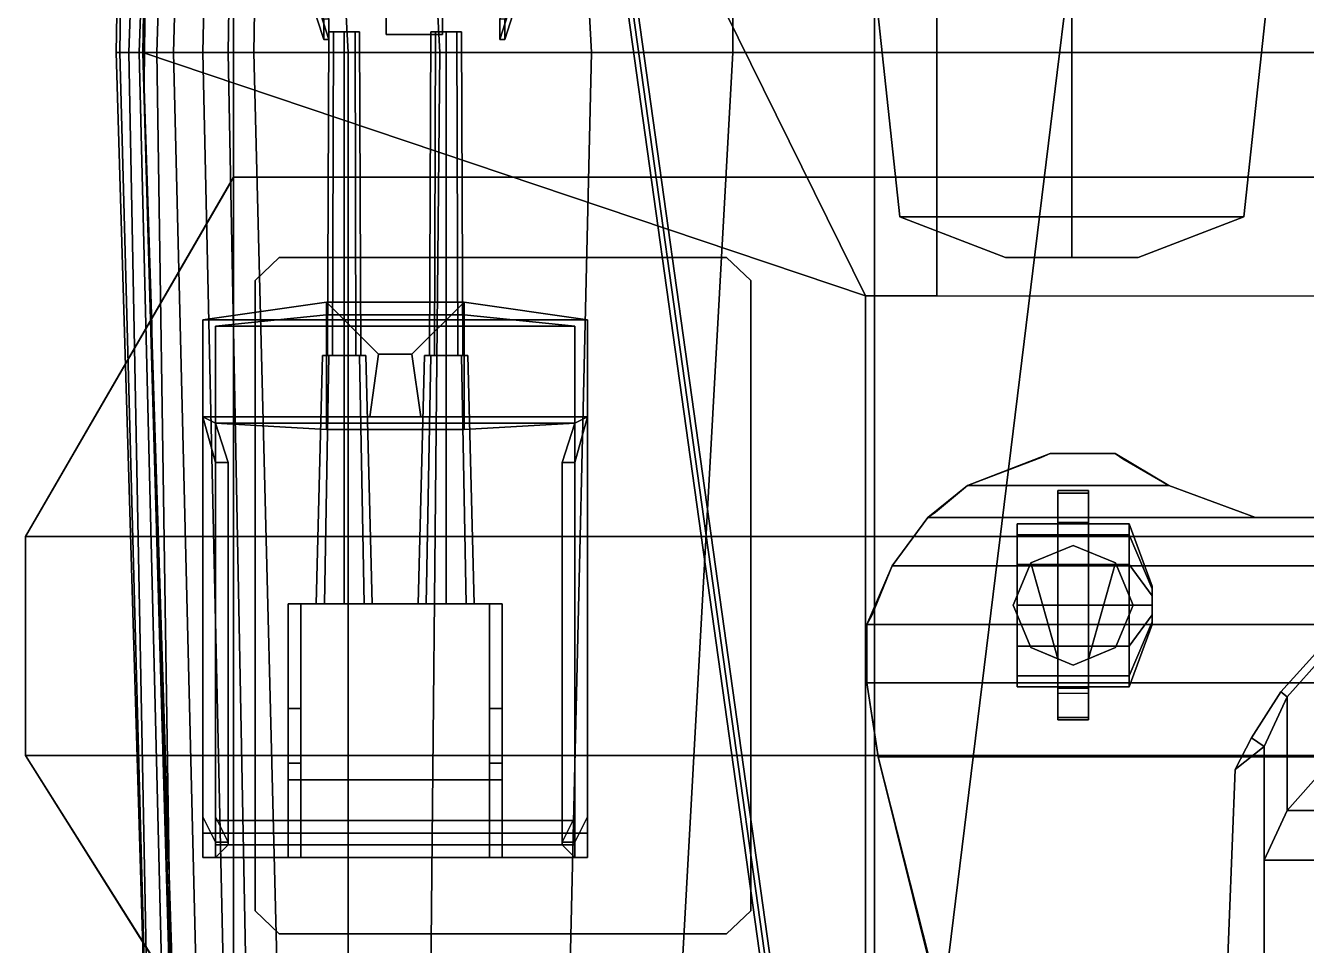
# Model space of a CAD drawing. Header units: millimetres. Extents: x -12 to 12, y -117 to 93.
# Drawn here: x -12.05 to -2, y 3.74 to 10.96 of the extents above; entities that cross this region are included whole.
import ezdxf

# ---------------------------------------------------------------- set-up
doc = ezdxf.new("R2010")
doc.units = ezdxf.units.MM
doc.header["$MEASUREMENT"] = 0
for name, color, linetype in [('barrel', 1, 'Continuous'), ('boats', 1, 'Continuous'), ('railings', 6, 'Continuous'), ('sleeve', 5, 'Continuous'), ('supersctucture', 3, 'Continuous'), ('turret', 2, 'Continuous')]:
    doc.layers.add(name, color=color, linetype=linetype)

msp = doc.modelspace()

# ---------------------------------------------------------------- linework, layer by layer
for points in [[(-11.18, 19.99, 5.5), (-10.97, 19.99, 4.57), (-11.13, 10.75, 4.57), (-11.34, 10.75, 5.5)], [(-11.18, 19.99, 5.7), (-11.18, 19.99, 5.5), (-11.34, 10.75, 5.5), (-11.31, 10.75, 5.78)], [(-10.96, 19.99, 5.97), (-11.18, 19.99, 5.7), (-11.31, 10.75, 5.78), (-11.13, 10.75, 5.97)], [(-10.91, 19.99, -1.46), (-10.91, 19.99, -1.97), (-11.24, 10.75, -2.57), (-11.24, 10.75, -1.6)], [(-10.91, 19.99, -1.97), (-10.73, 19.99, -3.06), (-11.02, 10.75, -3.54), (-11.24, 10.75, -2.57)], [(-10.83, 19.99, -0.83), (-10.91, 19.99, -1.46), (-11.24, 10.75, -1.6), (-11.16, 10.75, -0.83)], [(-10.63, 19.99, -0.06), (-10.83, 19.99, -0.83), (-11.16, 10.75, -0.83), (-10.89, 10.75, -0.06)], [(-10.97, 19.99, 4.57), (-10.11, 19.99, 1.01), (-10.26, 10.75, 1.01), (-11.13, 10.75, 4.57)], [(-10.73, 19.99, -3.06), (-10.45, 19.99, -3.96), (-10.42, 10.75, -4.79), (-11.02, 10.75, -3.54)], [(-10.46, 19.99, 0.39), (-10.63, 19.99, -0.06), (-10.89, 10.75, -0.06), (-10.66, 10.75, 0.39)], [(-10.32, 19.99, 0.7), (-10.46, 19.99, 0.39), (-10.66, 10.75, 0.39), (-10.46, 10.75, 0.7)], [(-10.11, 19.99, 1.01), (-10.32, 19.99, 0.7), (-10.46, 10.75, 0.7), (-10.26, 10.75, 1.01)], [(-10.45, 19.99, -3.96), (-10.02, 19.99, -4.72), (-9.52, 10.75, -5.72), (-10.42, 10.75, -4.79)], [(-10.02, 19.99, -4.72), (-9.3, 19.99, -5.52), (-8.8, 10.75, -6.21), (-9.52, 10.75, -5.72)], [(-9.3, 19.99, -5.52), (-8.11, 19.99, -6.31), (-7.61, 10.75, -6.73), (-8.8, 10.75, -6.21)], [(-8.11, 19.99, -6.31), (-6.5, 19.99, -6.98), (-6.5, 10.75, -6.98), (-7.61, 10.75, -6.73)], [(-6.5, 19.99, -6.98), (-5.39, 19.99, -7.11), (-5.39, 10.75, -7.11), (-6.5, 10.75, -6.98)], [(0, 10.75, -7.11), (-5.39, 10.75, -7.11), (-5.39, 19.99, -7.11), (0, 19.99, -7.11)], [(-3, 18.38, 22.13), (-5.5, -1.99, 28.75), (-5.5, -1.99, 28.81), (-3, 18.38, 22.18)], [(-3, 18.38, 22.18), (-5.5, -1.99, 28.81), (-5.5, -1.99, 28.75), (-3, 18.38, 22.13)], [(-11.31, 10.75, 5.78), (-11.34, 10.75, 5.5), (-11.06, 1.35, 5.35), (-11.06, 1.35, 5.84)], [(-11.34, 10.75, 5.5), (-11.13, 10.75, 4.57), (-10.83, 1.35, 4.57), (-11.06, 1.35, 5.35)], [(-11.13, 10.75, 5.97), (-11.31, 10.75, 5.78), (-11.06, 1.35, 5.84), (-10.86, 1.35, 6.1)], [(-11.24, 10.75, -1.6), (-11.24, 10.75, -2.57), (-11.06, 1.35, -2.66), (-11.06, 1.35, -1.4)], [(-11.24, 10.75, -2.57), (-11.02, 10.75, -3.54), (-10.88, 1.35, -3.54), (-11.06, 1.35, -2.66)], [(-11.16, 10.75, -0.83), (-11.24, 10.75, -1.6), (-11.06, 1.35, -1.4), (-10.93, 1.35, -0.83)], [(-10.89, 10.75, -0.06), (-11.16, 10.75, -0.83), (-10.93, 1.35, -0.83), (-10.66, 1.35, -0.06)], [(-11.13, 10.75, 4.57), (-10.26, 10.75, 1.01), (-10.02, 1.35, 1.09), (-10.83, 1.35, 4.57)], [(-11.02, 10.75, -3.54), (-10.42, 10.75, -4.79), (-10.42, 1.35, -4.49), (-10.88, 1.35, -3.54)], [(-10.66, 10.75, 0.39), (-10.89, 10.75, -0.06), (-10.66, 1.35, -0.06), (-10.45, 1.35, 0.39)], [(-10.46, 10.75, 0.7), (-10.66, 10.75, 0.39), (-10.45, 1.35, 0.39), (-10.28, 1.35, 0.7)], [(-10.26, 10.75, 1.01), (-10.46, 10.75, 0.7), (-10.28, 1.35, 0.7), (-10.02, 1.35, 1.09)], [(-10.42, 10.75, -4.79), (-9.52, 10.75, -5.72), (-9.52, 1.35, -5.6), (-10.42, 1.35, -4.49)], [(-9.52, 10.75, -5.72), (-8.8, 10.75, -6.21), (-8.89, 1.35, -6.21), (-9.52, 1.35, -5.6)], [(-8.8, 10.75, -6.21), (-7.61, 10.75, -6.73), (-7.83, 1.35, -6.73), (-8.89, 1.35, -6.21)], [(-7.61, 10.75, -6.73), (-6.5, 10.75, -6.98), (-7.02, 1.35, -6.98), (-7.83, 1.35, -6.73)], [(-6.5, 10.75, -6.98), (-5.39, 10.75, -7.11), (-5.39, 1.35, -7.11), (-7.02, 1.35, -6.98)], [(0, 1.35, -7.11), (-5.39, 1.35, -7.11), (-5.39, 10.75, -7.11), (0, 10.75, -7.11)], [(10.42, 9.77, 8.77), (-10.42, 9.77, 8.77), (-12.05, 6.95, 8.77), (12.05, 6.95, 8.77)], [(-12.05, 6.95, 8.77), (-10.42, 9.77, 8.77), (-10.42, 9.77, 8.67), (-12.05, 6.95, 8.67)], [(10.42, 9.77, 8.67), (-10.42, 9.77, 8.67), (-10.42, 9.77, 8.77), (10.42, 9.77, 8.77)], [(-4.01, 7.6, 16.64), (-3.5, 7.6, 16.64), (-3.08, 7.35, 16.64), (-4.66, 7.35, 16.64)], [(-4.66, 7.35, 16.74), (-4.01, 7.6, 16.74), (-4.01, 7.6, 16.64), (-4.66, 7.35, 16.64)], [(-3.08, 7.35, 16.74), (-3.5, 7.6, 16.74), (-4.01, 7.6, 16.74), (-4.66, 7.35, 16.74)], [(-4.01, 7.6, 16.74), (-3.5, 7.6, 16.74), (-3.5, 7.6, 16.64), (-4.01, 7.6, 16.64)], [(-3.08, 7.35, 16.64), (-3.5, 7.6, 16.64), (-3.5, 7.6, 16.74), (-3.08, 7.35, 16.74)], [(-4.66, 7.35, 16.64), (-3.08, 7.35, 16.64), (-2.4, 7.1, 16.64), (-4.97, 7.1, 16.64)], [(-2.4, 7.1, 16.74), (-3.08, 7.35, 16.74), (-4.66, 7.35, 16.74), (-4.97, 7.1, 16.74)], [(-4.97, 7.1, 16.74), (-4.66, 7.35, 16.74), (-4.66, 7.35, 16.64), (-4.97, 7.1, 16.64)], [(-2.4, 7.1, 16.64), (-3.08, 7.35, 16.64), (-3.08, 7.35, 16.74), (-2.4, 7.1, 16.74)], [(-3.95, 7.31, 17.16), (-3.95, 7.1, 16.86), (-3.95, 5.72, 16.86), (-3.95, 5.51, 17.16)], [(-3.71, 7.29, 18.03), (-3.71, 7.31, 17.16), (-3.95, 7.31, 17.16), (-3.95, 7.29, 18.03)], [(-3.95, 7.31, 17.16), (-3.95, 7.06, 17.16), (-3.95, 7.05, 18.14), (-3.95, 7.29, 18.03)], [(-3.71, 7.31, 17.16), (-3.71, 7.1, 16.86), (-3.95, 7.1, 16.86), (-3.95, 7.31, 17.16)], [(-3.95, 7.29, 18.03), (-3.95, 7.05, 18.14), (-3.71, 7.05, 18.14), (-3.71, 7.29, 18.03)], [(-3.71, 5.72, 16.86), (-3.71, 7.1, 16.86), (-3.71, 7.31, 17.16), (-3.71, 5.51, 17.16)], [(-3.71, 7.05, 18.14), (-3.71, 7.06, 17.16), (-3.71, 7.31, 17.16), (-3.71, 7.29, 18.03)], [(-5.25, 6.72, 16.64), (-4.97, 7.1, 16.64), (4.97, 7.1, 16.64), (5.25, 6.72, 16.64)], [(4.97, 7.1, 16.74), (-4.97, 7.1, 16.74), (-5.25, 6.72, 16.74), (5.25, 6.72, 16.74)], [(-5.25, 6.72, 16.74), (-4.97, 7.1, 16.74), (-4.97, 7.1, 16.64), (-5.25, 6.72, 16.64)], [(-4.27, 6.964, 17.64), (-4.27, 6.09, 17.406), (-4.27, 5.856, 17.64), (-4.27, 7.05, 17.96)], [(-4.27, 7.05, 17.96), (-4.27, 5.856, 17.64), (-4.27, 5.77, 17.96), (-4.27, 6.964, 18.28)], [(-4.27, 6.964, 17.64), (-4.27, 7.05, 17.96), (-3.39, 7.05, 17.96), (-3.39, 6.964, 17.64)], [(-4.27, 7.05, 17.96), (-4.27, 6.964, 18.28), (-3.39, 6.964, 18.28), (-3.39, 7.05, 17.96)], [(-3.95, 7.06, 17.16), (-3.95, 5.76, 17.16), (-3.71, 5.76, 17.16), (-3.71, 7.06, 17.16)], [(-3.95, 7.05, 18.14), (-3.95, 7.06, 17.16), (-3.71, 7.06, 17.16), (-3.71, 7.05, 18.14)], [(-3.39, 6.964, 17.64), (-3.39, 7.05, 17.96), (-3.21, 6.56, 17.96), (-3.21, 6.54, 17.885)], [(-3.39, 7.05, 17.96), (-3.39, 6.964, 18.28), (-3.21, 6.54, 18.035), (-3.21, 6.56, 17.96)], [(-2.4, 7.1, 16.74), (-1.75, 7.1, 16.74), (-1.75, 7.1, 16.64), (-2.4, 7.1, 16.64)], [(12.05, 6.95, 8.77), (-12.05, 6.95, 8.77), (-12.05, 5.23, 8.77), (12.05, 5.23, 8.77)], [(-12.05, 5.23, 8.77), (-12.05, 6.95, 8.77), (-12.05, 6.95, 8.67), (-12.05, 5.23, 8.67)], [(-4.27, 6.73, 17.406), (-4.27, 6.41, 17.32), (-4.27, 6.09, 17.406), (-4.27, 6.964, 17.64)], [(-4.27, 6.964, 18.28), (-4.27, 5.77, 17.96), (-4.27, 5.856, 18.28), (-4.27, 6.73, 18.514)], [(-4.27, 6.73, 17.406), (-4.27, 6.964, 17.64), (-3.39, 6.964, 17.64), (-3.39, 6.73, 17.406)], [(-4.27, 6.964, 18.28), (-4.27, 6.73, 18.514), (-3.39, 6.73, 18.514), (-3.39, 6.964, 18.28)], [(-3.39, 6.73, 17.406), (-3.39, 6.964, 17.64), (-3.21, 6.54, 17.885), (-3.21, 6.485, 17.83)], [(-3.39, 6.964, 18.28), (-3.39, 6.73, 18.514), (-3.21, 6.485, 18.09), (-3.21, 6.54, 18.035)], [(-3.83, 6.88, 16.74), (-4.162, 6.742, 16.74), (-4.162, 6.742, 16.86), (-3.83, 6.88, 16.86)], [(-3.498, 6.742, 16.74), (-3.83, 6.88, 16.74), (-3.83, 6.88, 16.86), (-3.498, 6.742, 16.86)], [(-4.3, 6.41, 16.86), (-4.162, 6.078, 16.86), (-3.95, 5.99, 16.86), (-4.162, 6.742, 16.86)], [(-4.162, 6.742, 16.74), (-4.3, 6.41, 16.74), (-4.3, 6.41, 16.86), (-4.162, 6.742, 16.86)], [(-4.162, 6.742, 16.86), (-3.95, 5.99, 16.86), (-3.95, 5.99, 16.86), (-3.95, 6.83, 16.86)], [(-3.71, 5.99, 16.86), (-3.498, 6.742, 16.86), (-3.71, 6.83, 16.86), (-3.71, 5.99, 16.86)], [(-3.498, 6.078, 16.86), (-3.36, 6.41, 16.86), (-3.498, 6.742, 16.86), (-3.71, 5.99, 16.86)], [(-3.36, 6.41, 16.74), (-3.498, 6.742, 16.74), (-3.498, 6.742, 16.86), (-3.36, 6.41, 16.86)], [(5.25, 6.72, 16.74), (-5.25, 6.72, 16.74), (-5.45, 6.26, 16.74), (5.45, 6.26, 16.74)], [(-5.45, 6.26, 16.64), (-5.25, 6.72, 16.64), (5.25, 6.72, 16.64), (5.45, 6.26, 16.64)], [(-5.45, 6.26, 16.74), (-5.25, 6.72, 16.74), (-5.25, 6.72, 16.64), (-5.45, 6.26, 16.64)], [(-4.27, 6.73, 18.514), (-4.27, 5.856, 18.28), (-4.27, 6.09, 18.514), (-4.27, 6.41, 18.6)], [(-4.27, 6.41, 17.32), (-4.27, 6.73, 17.406), (-3.39, 6.73, 17.406), (-3.39, 6.41, 17.32)], [(-4.27, 6.73, 18.514), (-4.27, 6.41, 18.6), (-3.39, 6.41, 18.6), (-3.39, 6.73, 18.514)], [(-3.39, 6.41, 17.32), (-3.39, 6.73, 17.406), (-3.21, 6.485, 17.83), (-3.21, 6.41, 17.81)], [(-3.39, 6.73, 18.514), (-3.39, 6.41, 18.6), (-3.21, 6.41, 18.11), (-3.21, 6.485, 18.09)], [(-3.21, 6.56, 17.96), (-3.21, 6.28, 17.885), (-3.21, 6.335, 17.83), (-3.21, 6.54, 17.885)], [(-3.21, 6.54, 18.035), (-3.21, 6.26, 17.96), (-3.21, 6.28, 17.885), (-3.21, 6.56, 17.96)], [(-3.21, 6.54, 17.885), (-3.21, 6.335, 17.83), (-3.21, 6.41, 17.81), (-3.21, 6.485, 17.83)], [(-3.21, 6.485, 18.09), (-3.21, 6.28, 18.035), (-3.21, 6.26, 17.96), (-3.21, 6.54, 18.035)], [(-3.21, 6.41, 18.11), (-3.21, 6.335, 18.09), (-3.21, 6.28, 18.035), (-3.21, 6.485, 18.09)], [(-4.3, 6.41, 16.74), (-4.162, 6.078, 16.74), (-4.162, 6.078, 16.86), (-4.3, 6.41, 16.86)], [(-4.27, 6.09, 17.406), (-4.27, 6.41, 17.32), (-3.39, 6.41, 17.32), (-3.39, 6.09, 17.406)], [(-4.27, 6.41, 18.6), (-4.27, 6.09, 18.514), (-3.39, 6.09, 18.514), (-3.39, 6.41, 18.6)], [(-3.498, 6.078, 16.74), (-3.36, 6.41, 16.74), (-3.36, 6.41, 16.86), (-3.498, 6.078, 16.86)], [(-3.39, 6.09, 17.406), (-3.39, 6.41, 17.32), (-3.21, 6.41, 17.81), (-3.21, 6.335, 17.83)], [(-3.39, 6.41, 18.6), (-3.39, 6.09, 18.514), (-3.21, 6.335, 18.09), (-3.21, 6.41, 18.11)], [(-3.39, 5.856, 17.64), (-3.39, 6.09, 17.406), (-3.21, 6.335, 17.83), (-3.21, 6.28, 17.885)], [(-3.39, 6.09, 18.514), (-3.39, 5.856, 18.28), (-3.21, 6.28, 18.035), (-3.21, 6.335, 18.09)], [(-5.45, 5.8, 16.64), (-5.45, 6.26, 16.64), (5.45, 6.26, 16.64), (5.45, 5.8, 16.64)], [(5.45, 6.26, 16.74), (-5.45, 6.26, 16.74), (-5.45, 5.8, 16.74), (5.45, 5.8, 16.74)], [(-5.45, 5.8, 16.74), (-5.45, 6.26, 16.74), (-5.45, 6.26, 16.64), (-5.45, 5.8, 16.64)], [(-3.39, 5.77, 17.96), (-3.39, 5.856, 17.64), (-3.21, 6.28, 17.885), (-3.21, 6.26, 17.96)], [(-3.39, 5.856, 18.28), (-3.39, 5.77, 17.96), (-3.21, 6.26, 17.96), (-3.21, 6.28, 18.035)], [(-2.15, 5.69, 20.54), (-1.59, 6.32, 20.54), (-1.73, 6.25, 20.54), (-2.2, 5.73, 20.54)], [(-2.2, 5.73, 20.54), (-1.73, 6.25, 20.54), (-1.73, 6.25, 8.77), (-2.2, 5.73, 8.77)], [(-2.15, 4.8, 23.99), (-1.59, 5.43, 24.35), (-1.59, 6.32, 20.54), (-2.15, 5.69, 20.54)], [(-4.27, 5.856, 17.64), (-4.27, 6.09, 17.406), (-3.39, 6.09, 17.406), (-3.39, 5.856, 17.64)], [(-4.27, 6.09, 18.514), (-4.27, 5.856, 18.28), (-3.39, 5.856, 18.28), (-3.39, 6.09, 18.514)], [(-4.162, 6.078, 16.74), (-3.83, 5.94, 16.74), (-3.83, 5.94, 16.86), (-4.162, 6.078, 16.86)], [(-3.83, 5.94, 16.74), (-3.498, 6.078, 16.74), (-3.498, 6.078, 16.86), (-3.83, 5.94, 16.86)], [(-4.27, 5.77, 17.96), (-4.27, 5.856, 17.64), (-3.39, 5.856, 17.64), (-3.39, 5.77, 17.96)], [(-4.27, 5.856, 18.28), (-4.27, 5.77, 17.96), (-3.39, 5.77, 17.96), (-3.39, 5.856, 18.28)], [(5.45, 5.8, 16.74), (-5.45, 5.8, 16.74), (-5.36, 5.22, 16.74), (5.36, 5.22, 16.74)], [(-5.36, 5.22, 16.64), (-5.45, 5.8, 16.64), (5.45, 5.8, 16.64), (5.36, 5.22, 16.64)], [(-5.36, 5.22, 16.74), (-5.45, 5.8, 16.74), (-5.45, 5.8, 16.64), (-5.36, 5.22, 16.64)], [(-3.71, 5.53, 18.03), (-3.71, 5.77, 18.14), (-3.95, 5.77, 18.14), (-3.95, 5.53, 18.03)], [(-3.71, 5.77, 18.14), (-3.71, 5.76, 17.16), (-3.95, 5.76, 17.16), (-3.95, 5.77, 18.14)], [(-3.95, 5.77, 18.14), (-3.95, 5.76, 17.16), (-3.95, 5.51, 17.16), (-3.95, 5.53, 18.03)], [(-3.71, 5.51, 17.16), (-3.71, 5.76, 17.16), (-3.71, 5.77, 18.14), (-3.71, 5.53, 18.03)], [(-2.43, 5.37, 20.54), (-2.2, 5.73, 20.54), (-2.2, 5.73, 8.77), (-2.43, 5.37, 8.77)], [(-2.33, 5.3, 20.54), (-2.15, 5.69, 20.54), (-2.2, 5.73, 20.54), (-2.43, 5.37, 20.54)], [(-3.95, 5.51, 17.16), (-3.95, 5.72, 16.86), (-3.71, 5.72, 16.86), (-3.71, 5.51, 17.16)], [(-2.33, 4.41, 23.79), (-2.15, 4.8, 23.99), (-2.15, 5.69, 20.54), (-2.33, 5.3, 20.54)], [(-3.95, 5.53, 18.03), (-3.95, 5.51, 17.16), (-3.71, 5.51, 17.16), (-3.71, 5.53, 18.03)], [(1.59, 5.43, 24.35), (-1.59, 5.43, 24.35), (-2.15, 4.8, 23.99), (2.15, 4.8, 23.99)], [(-2.56, 5.12, 20.54), (-2.43, 5.37, 20.54), (-2.43, 5.37, 8.77), (-2.56, 5.12, 8.77)], [(-2.33, 5.3, 20.54), (-2.33, 5.3, 20.54), (-2.43, 5.37, 20.54), (-2.56, 5.12, 20.54)], [(12.05, 5.23, 8.77), (-12.05, 5.23, 8.77), (-10.77, 3.19, 8.77), (10.77, 3.19, 8.77)], [(-10.77, 3.19, 8.67), (-12.05, 5.23, 8.67), (12.05, 5.23, 8.67), (10.77, 3.19, 8.67)], [(-10.77, 3.19, 8.77), (-12.05, 5.23, 8.77), (-12.05, 5.23, 8.67), (-10.77, 3.19, 8.67)], [(-2.33, 2.1, 20.54), (-2.33, 5.3, 20.54), (-2.56, 5.12, 20.54), (-2.7, 1.51, 20.54)], [(-2.33, 2.1, 22.5), (-2.33, 4.41, 23.79), (-2.33, 5.3, 20.54), (-2.33, 2.1, 20.54)], [(-4.95, 3.57, 16.64), (-5.36, 5.22, 16.64), (5.36, 5.22, 16.64), (4.95, 3.57, 16.64)], [(5.36, 5.22, 16.74), (-5.36, 5.22, 16.74), (-4.95, 3.57, 16.74), (4.95, 3.57, 16.74)], [(-4.95, 3.57, 16.74), (-5.36, 5.22, 16.74), (-5.36, 5.22, 16.64), (-4.95, 3.57, 16.64)], [(-2.7, 1.51, 20.54), (-2.56, 5.12, 20.54), (-2.56, 5.12, 8.77), (-2.7, 1.51, 8.77)], [(2.33, 4.41, 23.79), (2.15, 4.8, 23.99), (-2.15, 4.8, 23.99), (-2.33, 4.41, 23.79)], [(2.33, 4.41, 23.79), (-2.33, 4.41, 23.79), (-2.33, 2.1, 22.5), (2.33, 2.1, 22.5)]]:
    msp.add_3dface(points)
at = {"color": 2}
for points in [[(-5.5, -1.99, 28.78), (-5.46, -1.99, 28.82), (-7.96, 15.91, 23.98), (-8, 15.91, 23.94)], [(-5.46, -1.99, 28.74), (-5.5, -1.99, 28.78), (-8, 15.91, 23.94), (-7.96, 15.91, 23.9)], [(-5.46, -1.99, 28.82), (-5.42, -1.99, 28.78), (-7.92, 15.91, 23.94), (-7.96, 15.91, 23.98)], [(-5.42, -1.99, 28.78), (-5.46, -1.99, 28.74), (-7.96, 15.91, 23.9), (-7.92, 15.91, 23.94)]]:
    msp.add_3dface(points, dxfattribs=at)
at = {"layer": 'barrel'}
for points in [[(-8.78, 10.89, 8.24), (-8.78, 12.28, 8.24), (-9.22, 12.28, 8.24), (-9.22, 10.89, 8.24)], [(-9.22, 10.89, 7.69), (-9.22, 12.28, 7.69), (-8.78, 12.28, 7.69), (-8.78, 10.89, 7.69)], [(-9.22, 12.28, 8.24), (-9.22, 12.28, 7.69), (-9.22, 10.89, 7.69), (-9.22, 10.89, 8.24)], [(-8.78, 10.89, 7.69), (-8.78, 12.28, 7.69), (-8.78, 12.28, 8.24), (-8.78, 10.89, 8.24)], [(-9.67, 10.91, 10.88), (-9.635, 10.91, 10.795), (-9.642, 8.37, 10.788), (-9.68, 8.37, 10.88)], [(-9.635, 10.91, 10.965), (-9.67, 10.91, 10.88), (-9.68, 8.37, 10.88), (-9.642, 8.37, 10.972)], [(-9.43, 10.91, 10.88), (-9.635, 10.91, 10.795), (-9.67, 10.91, 10.88), (-9.465, 10.91, 10.965)], [(-9.465, 10.91, 10.965), (-9.67, 10.91, 10.88), (-9.635, 10.91, 10.965), (-9.55, 10.91, 11)], [(-9.635, 10.91, 10.795), (-9.55, 10.91, 10.76), (-9.55, 8.37, 10.75), (-9.642, 8.37, 10.788)], [(-9.55, 10.91, 11), (-9.635, 10.91, 10.965), (-9.642, 8.37, 10.972), (-9.55, 8.37, 11.01)], [(-9.465, 10.91, 10.795), (-9.55, 10.91, 10.76), (-9.635, 10.91, 10.795), (-9.43, 10.91, 10.88)], [(-9.55, 10.91, 10.76), (-9.465, 10.91, 10.795), (-9.458, 8.37, 10.788), (-9.55, 8.37, 10.75)], [(-9.465, 10.91, 10.965), (-9.55, 10.91, 11), (-9.55, 8.37, 11.01), (-9.458, 8.37, 10.972)], [(-9.465, 10.91, 10.795), (-9.43, 10.91, 10.88), (-9.42, 8.37, 10.88), (-9.458, 8.37, 10.788)], [(-9.43, 10.91, 10.88), (-9.465, 10.91, 10.965), (-9.458, 8.37, 10.972), (-9.42, 8.37, 10.88)], [(-9.22, 10.89, 8.24), (-9.22, 10.89, 7.69), (-8.78, 10.89, 7.69), (-8.78, 10.89, 8.24)], [(-8.835, 10.91, 10.965), (-8.87, 10.91, 10.88), (-8.88, 8.37, 10.88), (-8.842, 8.37, 10.972)], [(-8.87, 10.91, 10.88), (-8.835, 10.91, 10.795), (-8.842, 8.37, 10.788), (-8.88, 8.37, 10.88)], [(-8.665, 10.91, 10.965), (-8.87, 10.91, 10.88), (-8.835, 10.91, 10.965), (-8.75, 10.91, 11)], [(-8.63, 10.91, 10.88), (-8.835, 10.91, 10.795), (-8.87, 10.91, 10.88), (-8.665, 10.91, 10.965)], [(-8.75, 10.91, 11), (-8.835, 10.91, 10.965), (-8.842, 8.37, 10.972), (-8.75, 8.37, 11.01)], [(-8.835, 10.91, 10.795), (-8.75, 10.91, 10.76), (-8.75, 8.37, 10.75), (-8.842, 8.37, 10.788)], [(-8.665, 10.91, 10.795), (-8.75, 10.91, 10.76), (-8.835, 10.91, 10.795), (-8.63, 10.91, 10.88)], [(-8.665, 10.91, 10.965), (-8.75, 10.91, 11), (-8.75, 8.37, 11.01), (-8.658, 8.37, 10.972)], [(-8.75, 10.91, 10.76), (-8.665, 10.91, 10.795), (-8.658, 8.37, 10.788), (-8.75, 8.37, 10.75)], [(-8.63, 10.91, 10.88), (-8.665, 10.91, 10.965), (-8.658, 8.37, 10.972), (-8.62, 8.37, 10.88)], [(-8.665, 10.91, 10.795), (-8.63, 10.91, 10.88), (-8.62, 8.37, 10.88), (-8.658, 8.37, 10.788)], [(-9.72, 8.37, 10.88), (-9.67, 8.37, 10.76), (-9.706, 6.42, 10.724), (-9.77, 6.42, 10.88)], [(-9.67, 8.37, 11), (-9.72, 8.37, 10.88), (-9.77, 6.42, 10.88), (-9.706, 6.42, 11.036)], [(-9.68, 8.37, 10.88), (-9.642, 8.37, 10.788), (-9.67, 8.37, 10.76), (-9.72, 8.37, 10.88)], [(-9.642, 8.37, 10.972), (-9.68, 8.37, 10.88), (-9.72, 8.37, 10.88), (-9.67, 8.37, 11)], [(-9.67, 8.37, 10.76), (-9.55, 8.37, 10.71), (-9.55, 6.42, 10.66), (-9.706, 6.42, 10.724)], [(-9.55, 8.37, 11.05), (-9.67, 8.37, 11), (-9.706, 6.42, 11.036), (-9.55, 6.42, 11.1)], [(-9.642, 8.37, 10.788), (-9.55, 8.37, 10.75), (-9.55, 8.37, 10.71), (-9.67, 8.37, 10.76)], [(-9.55, 8.37, 11.01), (-9.642, 8.37, 10.972), (-9.67, 8.37, 11), (-9.55, 8.37, 11.05)], [(-9.55, 8.37, 10.71), (-9.43, 8.37, 10.76), (-9.394, 6.42, 10.724), (-9.55, 6.42, 10.66)], [(-9.43, 8.37, 11), (-9.55, 8.37, 11.05), (-9.55, 6.42, 11.1), (-9.394, 6.42, 11.036)], [(-9.458, 8.37, 10.972), (-9.55, 8.37, 11.01), (-9.55, 8.37, 11.05), (-9.43, 8.37, 11)], [(-9.55, 8.37, 10.75), (-9.458, 8.37, 10.788), (-9.43, 8.37, 10.76), (-9.55, 8.37, 10.71)], [(-9.42, 8.37, 10.88), (-9.458, 8.37, 10.972), (-9.43, 8.37, 11), (-9.38, 8.37, 10.88)], [(-9.458, 8.37, 10.788), (-9.42, 8.37, 10.88), (-9.38, 8.37, 10.88), (-9.43, 8.37, 10.76)], [(-9.43, 8.37, 10.76), (-9.38, 8.37, 10.88), (-9.33, 6.42, 10.88), (-9.394, 6.42, 10.724)], [(-9.38, 8.37, 10.88), (-9.43, 8.37, 11), (-9.394, 6.42, 11.036), (-9.33, 6.42, 10.88)], [(-8.87, 8.37, 11), (-8.92, 8.37, 10.88), (-8.97, 6.42, 10.88), (-8.906, 6.42, 11.036)], [(-8.92, 8.37, 10.88), (-8.87, 8.37, 10.76), (-8.906, 6.42, 10.724), (-8.97, 6.42, 10.88)], [(-8.842, 8.37, 10.972), (-8.88, 8.37, 10.88), (-8.92, 8.37, 10.88), (-8.87, 8.37, 11)], [(-8.88, 8.37, 10.88), (-8.842, 8.37, 10.788), (-8.87, 8.37, 10.76), (-8.92, 8.37, 10.88)], [(-8.75, 8.37, 11.05), (-8.87, 8.37, 11), (-8.906, 6.42, 11.036), (-8.75, 6.42, 11.1)], [(-8.87, 8.37, 10.76), (-8.75, 8.37, 10.71), (-8.75, 6.42, 10.66), (-8.906, 6.42, 10.724)], [(-8.75, 8.37, 11.01), (-8.842, 8.37, 10.972), (-8.87, 8.37, 11), (-8.75, 8.37, 11.05)], [(-8.842, 8.37, 10.788), (-8.75, 8.37, 10.75), (-8.75, 8.37, 10.71), (-8.87, 8.37, 10.76)], [(-8.63, 8.37, 11), (-8.75, 8.37, 11.05), (-8.75, 6.42, 11.1), (-8.594, 6.42, 11.036)], [(-8.75, 8.37, 10.71), (-8.63, 8.37, 10.76), (-8.594, 6.42, 10.724), (-8.75, 6.42, 10.66)], [(-8.75, 8.37, 10.75), (-8.658, 8.37, 10.788), (-8.63, 8.37, 10.76), (-8.75, 8.37, 10.71)], [(-8.658, 8.37, 10.972), (-8.75, 8.37, 11.01), (-8.75, 8.37, 11.05), (-8.63, 8.37, 11)], [(-8.658, 8.37, 10.788), (-8.62, 8.37, 10.88), (-8.58, 8.37, 10.88), (-8.63, 8.37, 10.76)], [(-8.62, 8.37, 10.88), (-8.658, 8.37, 10.972), (-8.63, 8.37, 11), (-8.58, 8.37, 10.88)], [(-8.58, 8.37, 10.88), (-8.63, 8.37, 11), (-8.594, 6.42, 11.036), (-8.53, 6.42, 10.88)], [(-8.63, 8.37, 10.76), (-8.58, 8.37, 10.88), (-8.53, 6.42, 10.88), (-8.594, 6.42, 10.724)]]:
    msp.add_3dface(points, dxfattribs=at)
at = {"layer": 'boats'}
for points in [[(-2.15, 12.62, 10.63), (-5.53, 12.62, 10.63), (-5.19, 9.46, 10.46), (-2.49, 9.46, 10.46)], [(-5.19, 9.46, 9.82), (-5.53, 12.62, 9.69), (-3.84, 12.62, 8.39), (-3.84, 9.46, 8.55)], [(-5.19, 9.46, 10.46), (-5.53, 12.62, 10.63), (-5.53, 12.62, 9.69), (-5.19, 9.46, 9.82)], [(-3.84, 9.46, 8.55), (-3.84, 12.62, 8.39), (-2.15, 12.62, 9.69), (-2.49, 9.46, 9.82)], [(-2.49, 9.46, 9.82), (-2.15, 12.62, 9.69), (-2.15, 12.62, 10.63), (-2.49, 9.46, 10.46)], [(-2.49, 9.46, 10.46), (-5.19, 9.46, 10.46), (-4.36, 9.14, 10.46), (-3.32, 9.14, 10.46)], [(-4.36, 9.14, 9.85), (-5.19, 9.46, 9.82), (-3.84, 9.46, 8.55), (-3.84, 9.14, 8.91)], [(-4.36, 9.14, 10.46), (-5.19, 9.46, 10.46), (-5.19, 9.46, 9.82), (-4.36, 9.14, 9.85)], [(-3.84, 9.14, 8.91), (-3.84, 9.46, 8.55), (-2.49, 9.46, 9.82), (-3.32, 9.14, 9.85)], [(-3.32, 9.14, 9.85), (-2.49, 9.46, 9.82), (-2.49, 9.46, 10.46), (-3.32, 9.14, 10.46)], [(-3.32, 9.14, 10.46), (-4.36, 9.14, 10.46), (-4.36, 9.14, 9.85), (-3.32, 9.14, 9.85)], [(-3.32, 9.14, 9.85), (-4.36, 9.14, 9.85), (-3.84, 9.14, 8.91)]]:
    msp.add_3dface(points, dxfattribs=at)
at = {"layer": 'railings'}
for points in [[(-11.12, 10.52, 7.11), (-11.12, 10.52, 7.16), (-11.1, 12.38, 7.15), (-11.1, 12.38, 7.1)], [(-11.1, 12.38, 7.1), (-11.1, 12.38, 7.15), (-11.12, 10.52, 7.16), (-11.12, 10.52, 7.11)], [(-11.1, 12.38, 6.58), (-11.1, 12.38, 6.63), (-11.12, 10.52, 6.64), (-11.12, 10.52, 6.59)], [(-11.12, 10.52, 6.59), (-11.12, 10.52, 6.64), (-11.1, 12.38, 6.63), (-11.1, 12.38, 6.58)], [(-11.12, 10.47, 7.16), (-11.12, 10.52, 7.16), (-11.12, 10.52, 5.98), (-11.12, 10.47, 5.98)], [(-11.12, 10.47, 5.98), (-11.12, 10.52, 5.98), (-11.12, 10.52, 7.16), (-11.12, 10.47, 7.16)], [(-11.06, 8.61, 7.13), (-11.06, 8.61, 7.18), (-11.12, 10.47, 7.16), (-11.12, 10.47, 7.11)], [(-11.12, 10.47, 7.11), (-11.12, 10.47, 7.16), (-11.06, 8.61, 7.18), (-11.06, 8.61, 7.13)], [(-11.12, 10.47, 6.59), (-11.12, 10.47, 6.64), (-11.06, 8.61, 6.66), (-11.06, 8.61, 6.61)], [(-11.06, 8.61, 6.61), (-11.06, 8.61, 6.66), (-11.12, 10.47, 6.64), (-11.12, 10.47, 6.59)], [(-10.44, 9.73, 8.77), (-10.42, 9.77, 8.77), (-10.42, 9.77, 9.95), (-10.44, 9.73, 9.95)], [(-10.44, 9.73, 9.95), (-10.42, 9.77, 9.95), (-10.42, 9.77, 8.77), (-10.44, 9.73, 8.77)], [(-10.44, 9.73, 9.9), (-10.44, 9.73, 9.95), (-12.05, 6.95, 9.95), (-12.05, 6.95, 9.9)], [(-12.05, 6.95, 9.9), (-12.05, 6.95, 9.95), (-10.44, 9.73, 9.95), (-10.44, 9.73, 9.9)], [(-12.05, 6.95, 9.38), (-12.05, 6.95, 9.43), (-10.44, 9.73, 9.43), (-10.44, 9.73, 9.38)], [(-10.44, 9.73, 9.38), (-10.44, 9.73, 9.43), (-12.05, 6.95, 9.43), (-12.05, 6.95, 9.38)], [(-11.06, 8.56, 7.18), (-11.06, 8.61, 7.18), (-11.06, 8.61, 6), (-11.06, 8.56, 6)], [(-11.06, 8.56, 6), (-11.06, 8.61, 6), (-11.06, 8.61, 7.18), (-11.06, 8.56, 7.18)], [(-11.06, 8.56, 7.13), (-11.06, 8.56, 7.18), (-11.01, 6.7, 7.2), (-11.01, 6.7, 7.15)], [(-11.01, 6.7, 7.15), (-11.01, 6.7, 7.2), (-11.06, 8.56, 7.18), (-11.06, 8.56, 7.13)], [(-11.01, 6.7, 6.63), (-11.01, 6.7, 6.68), (-11.06, 8.56, 6.66), (-11.06, 8.56, 6.61)], [(-11.06, 8.56, 6.61), (-11.06, 8.56, 6.66), (-11.01, 6.7, 6.68), (-11.01, 6.7, 6.63)], [(-4.66, 7.35, 17.87), (-4.66, 7.35, 17.92), (-4.08, 7.57, 17.92), (-4.08, 7.57, 17.87)], [(-4.08, 7.57, 17.87), (-4.08, 7.57, 17.92), (-4.66, 7.35, 17.92), (-4.66, 7.35, 17.87)], [(-4.08, 7.57, 17.35), (-4.08, 7.57, 17.4), (-4.66, 7.35, 17.4), (-4.66, 7.35, 17.35)], [(-4.66, 7.35, 17.35), (-4.66, 7.35, 17.4), (-4.08, 7.57, 17.4), (-4.08, 7.57, 17.35)], [(-4.01, 7.6, 17.92), (-4.08, 7.57, 17.92), (-4.08, 7.57, 16.74), (-4.01, 7.6, 16.74)], [(-4.01, 7.6, 16.74), (-4.08, 7.57, 16.74), (-4.08, 7.57, 17.92), (-4.01, 7.6, 17.92)], [(-3.5, 7.6, 17.87), (-3.5, 7.6, 17.92), (-4.01, 7.6, 17.92), (-4.01, 7.6, 17.87)], [(-4.01, 7.6, 17.87), (-4.01, 7.6, 17.92), (-3.5, 7.6, 17.92), (-3.5, 7.6, 17.87)], [(-3.5, 7.6, 17.35), (-3.5, 7.6, 17.4), (-4.01, 7.6, 17.4), (-4.01, 7.6, 17.35)], [(-4.01, 7.6, 17.35), (-4.01, 7.6, 17.4), (-3.5, 7.6, 17.4), (-3.5, 7.6, 17.35)], [(-3.44, 7.56, 16.74), (-3.5, 7.6, 16.74), (-3.5, 7.6, 17.92), (-3.44, 7.56, 17.92)], [(-3.44, 7.56, 17.92), (-3.5, 7.6, 17.92), (-3.5, 7.6, 16.74), (-3.44, 7.56, 16.74)], [(-3.08, 7.35, 17.87), (-3.08, 7.35, 17.92), (-3.44, 7.56, 17.92), (-3.44, 7.56, 17.87)], [(-3.44, 7.56, 17.87), (-3.44, 7.56, 17.92), (-3.08, 7.35, 17.92), (-3.08, 7.35, 17.87)], [(-3.08, 7.35, 17.35), (-3.08, 7.35, 17.4), (-3.44, 7.56, 17.4), (-3.44, 7.56, 17.35)], [(-3.44, 7.56, 17.35), (-3.44, 7.56, 17.4), (-3.08, 7.35, 17.4), (-3.08, 7.35, 17.35)], [(-4.66, 7.35, 17.87), (-4.66, 7.35, 17.92), (-4.91, 7.14, 17.92), (-4.91, 7.14, 17.87)], [(-4.91, 7.14, 17.87), (-4.91, 7.14, 17.92), (-4.66, 7.35, 17.92), (-4.66, 7.35, 17.87)], [(-4.66, 7.35, 17.35), (-4.66, 7.35, 17.4), (-4.91, 7.14, 17.4), (-4.91, 7.14, 17.35)], [(-4.91, 7.14, 17.35), (-4.91, 7.14, 17.4), (-4.66, 7.35, 17.4), (-4.66, 7.35, 17.35)], [(-2.4, 7.1, 17.87), (-2.4, 7.1, 17.92), (-3.08, 7.35, 17.92), (-3.08, 7.35, 17.87)], [(-3.08, 7.35, 17.87), (-3.08, 7.35, 17.92), (-2.4, 7.1, 17.92), (-2.4, 7.1, 17.87)], [(-3.08, 7.35, 17.35), (-3.08, 7.35, 17.4), (-2.4, 7.1, 17.4), (-2.4, 7.1, 17.35)], [(-2.4, 7.1, 17.35), (-2.4, 7.1, 17.4), (-3.08, 7.35, 17.4), (-3.08, 7.35, 17.35)], [(-4.91, 7.14, 16.74), (-4.97, 7.1, 16.74), (-4.97, 7.1, 17.92), (-4.91, 7.14, 17.92)], [(-4.91, 7.14, 17.92), (-4.97, 7.1, 17.92), (-4.97, 7.1, 16.74), (-4.91, 7.14, 16.74)], [(-4.97, 7.1, 17.87), (-4.97, 7.1, 17.92), (-5.25, 6.72, 17.92), (-5.25, 6.72, 17.87)], [(-5.25, 6.72, 17.87), (-5.25, 6.72, 17.92), (-4.97, 7.1, 17.92), (-4.97, 7.1, 17.87)], [(-4.97, 7.1, 17.35), (-4.97, 7.1, 17.4), (-5.25, 6.72, 17.4), (-5.25, 6.72, 17.35)], [(-5.25, 6.72, 17.35), (-5.25, 6.72, 17.4), (-4.97, 7.1, 17.4), (-4.97, 7.1, 17.35)], [(-2.31, 7.1, 16.74), (-2.4, 7.1, 16.74), (-2.4, 7.1, 17.92), (-2.31, 7.1, 17.92)], [(-2.31, 7.1, 17.92), (-2.4, 7.1, 17.92), (-2.4, 7.1, 16.74), (-2.31, 7.1, 16.74)], [(-2.31, 7.1, 17.87), (-2.31, 7.1, 17.92), (-1.75, 7.1, 17.92), (-1.75, 7.1, 17.87)], [(-1.75, 7.1, 17.87), (-1.75, 7.1, 17.92), (-2.31, 7.1, 17.92), (-2.31, 7.1, 17.87)], [(-1.75, 7.1, 17.35), (-1.75, 7.1, 17.4), (-2.31, 7.1, 17.4), (-2.31, 7.1, 17.35)], [(-2.31, 7.1, 17.35), (-2.31, 7.1, 17.4), (-1.75, 7.1, 17.4), (-1.75, 7.1, 17.35)], [(-12.05, 6.9, 9.95), (-12.05, 6.95, 9.95), (-12.05, 6.95, 8.77), (-12.05, 6.9, 8.77)], [(-12.05, 6.9, 8.77), (-12.05, 6.95, 8.77), (-12.05, 6.95, 9.95), (-12.05, 6.9, 9.95)], [(-12.05, 5.28, 9.9), (-12.05, 5.28, 9.95), (-12.05, 6.9, 9.95), (-12.05, 6.9, 9.9)], [(-12.05, 6.9, 9.9), (-12.05, 6.9, 9.95), (-12.05, 5.28, 9.95), (-12.05, 5.28, 9.9)], [(-12.05, 6.9, 9.38), (-12.05, 6.9, 9.43), (-12.05, 5.28, 9.43), (-12.05, 5.28, 9.38)], [(-12.05, 5.28, 9.38), (-12.05, 5.28, 9.43), (-12.05, 6.9, 9.43), (-12.05, 6.9, 9.38)], [(-11.01, 6.65, 7.2), (-11.01, 6.7, 7.2), (-11.01, 6.7, 6.02), (-11.01, 6.65, 6.02)], [(-11.01, 6.65, 6.02), (-11.01, 6.7, 6.02), (-11.01, 6.7, 7.2), (-11.01, 6.65, 7.2)], [(-11.01, 6.65, 7.15), (-11.01, 6.65, 7.2), (-10.95, 4.79, 7.23), (-10.95, 4.79, 7.18)], [(-10.95, 4.79, 7.18), (-10.95, 4.79, 7.23), (-11.01, 6.65, 7.2), (-11.01, 6.65, 7.15)], [(-10.95, 4.79, 6.66), (-10.95, 4.79, 6.71), (-11.01, 6.65, 6.68), (-11.01, 6.65, 6.63)], [(-11.01, 6.65, 6.63), (-11.01, 6.65, 6.68), (-10.95, 4.79, 6.71), (-10.95, 4.79, 6.66)], [(-5.25, 6.72, 17.87), (-5.25, 6.72, 17.92), (-5.41, 6.33, 17.92), (-5.41, 6.33, 17.87)], [(-5.41, 6.33, 17.87), (-5.41, 6.33, 17.92), (-5.25, 6.72, 17.92), (-5.25, 6.72, 17.87)], [(-5.25, 6.72, 17.35), (-5.25, 6.72, 17.4), (-5.41, 6.33, 17.4), (-5.41, 6.33, 17.35)], [(-5.41, 6.33, 17.35), (-5.41, 6.33, 17.4), (-5.25, 6.72, 17.4), (-5.25, 6.72, 17.35)], [(-5.41, 6.33, 16.74), (-5.45, 6.26, 16.74), (-5.45, 6.26, 17.92), (-5.41, 6.33, 17.92)], [(-5.41, 6.33, 17.92), (-5.45, 6.26, 17.92), (-5.45, 6.26, 16.74), (-5.41, 6.33, 16.74)], [(-5.45, 5.87, 17.87), (-5.45, 5.87, 17.92), (-5.45, 6.26, 17.92), (-5.45, 6.26, 17.87)], [(-5.45, 6.26, 17.87), (-5.45, 6.26, 17.92), (-5.45, 5.87, 17.92), (-5.45, 5.87, 17.87)], [(-5.45, 6.26, 17.35), (-5.45, 6.26, 17.4), (-5.45, 5.87, 17.4), (-5.45, 5.87, 17.35)], [(-5.45, 5.87, 17.35), (-5.45, 5.87, 17.4), (-5.45, 6.26, 17.4), (-5.45, 6.26, 17.35)], [(-5.45, 5.87, 17.92), (-5.45, 5.8, 17.92), (-5.45, 5.8, 16.74), (-5.45, 5.87, 16.74)], [(-5.45, 5.87, 16.74), (-5.45, 5.8, 16.74), (-5.45, 5.8, 17.92), (-5.45, 5.87, 17.92)], [(-5.37, 5.29, 17.87), (-5.37, 5.29, 17.92), (-5.45, 5.8, 17.92), (-5.45, 5.8, 17.87)], [(-5.45, 5.8, 17.87), (-5.45, 5.8, 17.92), (-5.37, 5.29, 17.92), (-5.37, 5.29, 17.87)], [(-5.37, 5.29, 17.35), (-5.37, 5.29, 17.4), (-5.45, 5.8, 17.4), (-5.45, 5.8, 17.35)], [(-5.45, 5.8, 17.35), (-5.45, 5.8, 17.4), (-5.37, 5.29, 17.4), (-5.37, 5.29, 17.35)], [(-12.05, 5.23, 8.77), (-12.05, 5.28, 8.77), (-12.05, 5.28, 9.95), (-12.05, 5.23, 9.95)], [(-12.05, 5.23, 9.95), (-12.05, 5.28, 9.95), (-12.05, 5.28, 8.77), (-12.05, 5.23, 8.77)], [(-12.05, 5.23, 9.9), (-12.05, 5.23, 9.95), (-10.79, 3.23, 9.95), (-10.79, 3.23, 9.9)], [(-10.79, 3.23, 9.9), (-10.79, 3.23, 9.95), (-12.05, 5.23, 9.95), (-12.05, 5.23, 9.9)], [(-10.79, 3.23, 9.38), (-10.79, 3.23, 9.43), (-12.05, 5.23, 9.43), (-12.05, 5.23, 9.38)], [(-12.05, 5.23, 9.38), (-12.05, 5.23, 9.43), (-10.79, 3.23, 9.43), (-10.79, 3.23, 9.38)], [(-5.37, 5.29, 17.92), (-5.36, 5.22, 17.92), (-5.36, 5.22, 16.74), (-5.37, 5.29, 16.74)], [(-5.37, 5.29, 16.74), (-5.36, 5.22, 16.74), (-5.36, 5.22, 17.92), (-5.37, 5.29, 17.92)], [(-5.36, 5.22, 17.87), (-5.36, 5.22, 17.92), (-4.96, 3.64, 17.92), (-4.96, 3.64, 17.87)], [(-4.96, 3.64, 17.87), (-4.96, 3.64, 17.92), (-5.36, 5.22, 17.92), (-5.36, 5.22, 17.87)], [(-4.96, 3.64, 17.35), (-4.96, 3.64, 17.4), (-5.36, 5.22, 17.4), (-5.36, 5.22, 17.35)], [(-5.36, 5.22, 17.35), (-5.36, 5.22, 17.4), (-4.96, 3.64, 17.4), (-4.96, 3.64, 17.35)], [(-10.95, 4.74, 7.23), (-10.95, 4.79, 7.23), (-10.95, 4.79, 6.05), (-10.95, 4.74, 6.05)], [(-10.95, 4.74, 6.05), (-10.95, 4.79, 6.05), (-10.95, 4.79, 7.23), (-10.95, 4.74, 7.23)], [(-10.95, 4.74, 7.18), (-10.95, 4.74, 7.23), (-10.9, 2.88, 7.25), (-10.9, 2.88, 7.2)], [(-10.9, 2.88, 7.2), (-10.9, 2.88, 7.25), (-10.95, 4.74, 7.23), (-10.95, 4.74, 7.18)], [(-10.9, 2.88, 6.68), (-10.9, 2.88, 6.73), (-10.95, 4.74, 6.71), (-10.95, 4.74, 6.66)], [(-10.95, 4.74, 6.66), (-10.95, 4.74, 6.71), (-10.9, 2.88, 6.73), (-10.9, 2.88, 6.68)]]:
    msp.add_3dface(points, dxfattribs=at)
at = {"layer": 'sleeve'}
for points in [[(-9.89, 6.42, 11.25), (-9.89, 5.04, 11.25), (-8.41, 5.04, 11.25), (-8.41, 6.42, 11.25)], [(-9.89, 6.42, 10.47), (-9.89, 5.04, 10.47), (-9.89, 5.04, 11.25), (-9.89, 6.42, 11.25)], [(-8.41, 6.42, 10.47), (-8.41, 5.04, 10.47), (-9.89, 5.04, 10.47), (-9.89, 6.42, 10.47)], [(-8.41, 6.42, 11.25), (-8.41, 6.42, 10.47), (-9.89, 6.42, 10.47), (-9.89, 6.42, 11.25)], [(-8.41, 5.04, 11.25), (-8.41, 5.04, 10.47), (-8.41, 6.42, 10.47), (-8.41, 6.42, 11.25)], [(-9.89, 5.04, 11.25), (-9.89, 5.04, 10.47), (-8.41, 5.04, 10.47), (-8.41, 5.04, 11.25)]]:
    msp.add_3dface(points, dxfattribs=at)
at = {"layer": 'supersctucture'}
for points in [[(-10.96, 19.99, 5.97), (-10.96, 19.99, 5.97), (-11.13, 10.75, 5.97), (-5.46, 8.84, 5.99)], [(-4.9, 11.47, 5.97), (-10.96, 19.99, 5.97), (-5.46, 8.84, 5.99), (-4.9, 8.84, 5.99)], [(-4.9, 11.47, 8.77), (-4.9, 11.47, 5.97), (-4.9, 8.84, 5.99), (-4.9, 8.84, 8.67)], [(4.9, 11.47, 8.77), (-4.9, 11.47, 8.77), (-4.9, 8.84, 8.67), (4.9, 8.84, 8.67)], [(-5.46, 8.84, 5.99), (-11.13, 10.75, 5.97), (-10.86, 1.35, 6.1), (-5.46, -0.6, 6.09)], [(-10.06, 9.14, 8.67), (-10.06, 9.14, 5.99), (-10.25, 8.96, 5.99), (-10.25, 8.96, 8.67)], [(-6.55, 9.14, 8.67), (-6.55, 9.14, 5.99), (-10.06, 9.14, 5.99), (-10.06, 9.14, 8.67)], [(-6.36, 8.96, 5.99), (-6.55, 9.14, 5.99), (-6.55, 9.14, 8.67), (-6.36, 8.96, 8.67)], [(-10.25, 8.96, 8.67), (-10.25, 8.96, 5.99), (-10.25, 4.01, 6.06), (-10.25, 4.01, 8.67)], [(-6.36, 4.01, 6.06), (-6.36, 8.96, 5.99), (-6.36, 8.96, 8.67), (-6.36, 4.01, 8.67)], [(-5.46, 8.84, 8.67), (-5.46, 8.84, 5.99), (-5.46, -0.6, 6.09), (-5.46, -0.6, 8.67)], [(-4.9, 8.84, 5.99), (-5.46, 8.84, 5.99), (-5.46, 8.84, 8.67), (-4.9, 8.84, 8.67)], [(-10.06, 3.83, 6.06), (-10.06, 3.83, 8.67), (-10.25, 4.01, 8.67), (-10.25, 4.01, 6.06)], [(-6.36, 4.01, 8.67), (-6.55, 3.83, 8.67), (-6.55, 3.83, 6.06), (-6.36, 4.01, 6.06)], [(-6.55, 3.83, 6.06), (-6.55, 3.83, 8.67), (-10.06, 3.83, 8.67), (-10.06, 3.83, 6.06)]]:
    msp.add_3dface(points, dxfattribs=at)
at = {"layer": 'turret'}
for points in [[(-9.816, 11.18, 8.39), (-9.776, 11.18, 8.39), (-9.67, 10.85, 8.56), (-9.71, 10.85, 8.56)], [(-9.71, 11.01, 8.92), (-9.816, 11.18, 8.907), (-9.816, 11.18, 8.39), (-9.71, 10.85, 8.56)], [(-9.67, 10.85, 8.56), (-9.776, 11.18, 8.39), (-9.776, 11.18, 8.907), (-9.67, 11.01, 8.92)], [(-8.224, 11.18, 8.39), (-8.184, 11.18, 8.39), (-8.29, 10.85, 8.56), (-8.33, 10.85, 8.56)], [(-8.33, 11.01, 8.92), (-8.224, 11.18, 8.907), (-8.224, 11.18, 8.39), (-8.33, 10.85, 8.56)], [(-8.29, 10.85, 8.56), (-8.184, 11.18, 8.39), (-8.184, 11.18, 8.907), (-8.29, 11.01, 8.92)], [(-9.71, 10.85, 8.56), (-9.67, 10.85, 8.56), (-9.67, 11.01, 8.92), (-9.71, 11.01, 8.92)], [(-8.33, 10.85, 8.56), (-8.29, 10.85, 8.56), (-8.29, 11.01, 8.92), (-8.33, 11.01, 8.92)], [(-8.61, 8.79, 8.67), (-7.64, 8.65, 8.67), (-10.66, 8.65, 8.67), (-9.69, 8.79, 8.67)], [(-10.66, 8.65, 8.77), (-10.66, 7.89, 10.43), (-9.69, 7.89, 10.43), (-9.69, 8.79, 8.77)], [(-9.69, 8.79, 8.67), (-10.66, 8.65, 8.67), (-10.66, 8.65, 8.77), (-9.69, 8.79, 8.77)], [(-9.69, 8.79, 8.77), (-9.69, 7.89, 10.43), (-9.35, 7.89, 10.43), (-9.28, 8.38, 9.526)], [(-9.69, 8.79, 8.77), (-9.28, 8.38, 9.526), (-9.02, 8.38, 9.526), (-8.61, 8.79, 8.77)], [(-8.61, 8.79, 8.77), (-8.61, 8.79, 8.67), (-9.69, 8.79, 8.67), (-9.69, 8.79, 8.77)], [(-9.02, 8.38, 9.526), (-8.95, 7.89, 10.43), (-8.61, 7.89, 10.43), (-8.61, 8.79, 8.77)], [(-8.61, 8.79, 8.77), (-8.61, 7.89, 10.43), (-7.64, 7.89, 10.43), (-7.64, 8.65, 8.77)], [(-7.64, 8.65, 8.77), (-7.64, 8.65, 8.67), (-8.61, 8.79, 8.67), (-8.61, 8.79, 8.77)], [(-7.64, 8.65, 8.67), (-7.64, 4.62, 8.67), (-10.66, 4.62, 8.67), (-10.66, 8.65, 8.67)], [(-10.66, 8.65, 8.77), (-10.66, 4.62, 8.77), (-10.66, 4.62, 9.73), (-10.66, 7.89, 10.43)], [(-10.66, 8.65, 8.67), (-10.66, 4.62, 8.67), (-10.66, 4.62, 8.77), (-10.66, 8.65, 8.77)], [(-9.69, 8.69, 8.77), (-9.69, 7.79, 10.43), (-10.56, 7.84, 10.43), (-10.56, 8.6, 8.77)], [(-9.69, 8.69, 8.77), (-10.56, 8.6, 8.77), (-7.74, 8.6, 8.77), (-8.61, 8.69, 8.77)], [(-8.61, 8.69, 8.77), (-8.61, 7.79, 10.43), (-9.69, 7.79, 10.43), (-9.69, 8.69, 8.77)], [(-7.74, 8.6, 8.77), (-7.74, 7.84, 10.43), (-8.61, 7.79, 10.43), (-8.61, 8.69, 8.77)], [(-7.64, 7.89, 10.43), (-7.64, 4.62, 9.73), (-7.64, 4.62, 8.77), (-7.64, 8.65, 8.77)], [(-7.64, 4.62, 8.77), (-7.64, 4.62, 8.67), (-7.64, 8.65, 8.67), (-7.64, 8.65, 8.77)], [(-10.56, 7.84, 10.43), (-10.56, 4.72, 9.73), (-10.56, 4.72, 8.77), (-10.56, 8.6, 8.77)], [(-10.56, 8.6, 8.77), (-10.56, 4.72, 8.77), (-7.74, 4.72, 8.77), (-7.74, 8.6, 8.77)], [(-7.74, 8.6, 8.77), (-7.74, 4.72, 8.77), (-7.74, 4.72, 9.73), (-7.74, 7.84, 10.43)], [(-9.28, 8.38, 10.17), (-9.35, 7.89, 10.43), (-8.95, 7.89, 10.43), (-9.02, 8.38, 10.17)], [(-9.28, 8.38, 9.526), (-9.35, 7.89, 10.43), (-9.35, 7.89, 10.43), (-9.28, 8.38, 10.17)], [(-9.02, 8.38, 10.17), (-9.02, 8.38, 9.526), (-9.28, 8.38, 9.526), (-9.28, 8.38, 10.17)], [(-8.95, 7.89, 10.43), (-8.95, 7.89, 10.43), (-9.02, 8.38, 9.526), (-9.02, 8.38, 10.17)], [(-7.74, 7.84, 10.43), (-7.64, 7.89, 10.43), (-10.66, 7.89, 10.43), (-10.56, 7.84, 10.43)], [(-10.66, 7.89, 10.43), (-10.56, 7.53, 10.74), (-10.46, 7.53, 10.74), (-10.56, 7.84, 10.43)], [(-10.66, 7.89, 10.43), (-10.66, 4.75, 10.87), (-10.56, 4.55, 11.14), (-10.56, 7.53, 10.74)], [(-10.66, 7.89, 10.43), (-10.66, 4.62, 9.73), (-10.66, 4.43, 10.87), (-10.66, 4.75, 10.87)], [(-10.46, 7.53, 10.74), (-10.46, 4.55, 11.14), (-10.56, 4.75, 10.87), (-10.56, 7.84, 10.43)], [(-10.56, 4.75, 10.87), (-10.56, 4.53, 10.87), (-10.56, 4.72, 9.73), (-10.56, 7.84, 10.43)], [(-8.61, 7.79, 10.43), (-7.74, 7.84, 10.43), (-10.56, 7.84, 10.43), (-9.69, 7.79, 10.43)], [(-7.74, 7.84, 10.43), (-7.84, 7.53, 10.74), (-7.74, 7.53, 10.74), (-7.64, 7.89, 10.43)], [(-7.74, 7.84, 10.43), (-7.74, 4.75, 10.87), (-7.84, 4.55, 11.14), (-7.84, 7.53, 10.74)], [(-7.74, 7.53, 10.74), (-7.74, 4.55, 11.14), (-7.64, 4.75, 10.87), (-7.64, 7.89, 10.43)], [(-7.74, 7.84, 10.43), (-7.74, 4.72, 9.73), (-7.74, 4.53, 10.87), (-7.74, 4.75, 10.87)], [(-7.64, 4.75, 10.87), (-7.64, 4.43, 10.87), (-7.64, 4.62, 9.73), (-7.64, 7.89, 10.43)], [(-10.56, 7.53, 10.74), (-10.56, 4.55, 11.14), (-10.46, 4.55, 11.14), (-10.46, 7.53, 10.74)], [(-7.84, 7.53, 10.74), (-7.84, 4.55, 11.14), (-7.74, 4.55, 11.14), (-7.74, 7.53, 10.74)], [(-9.99, 6.42, 11.24), (-9.99, 5.6, 11.53), (-9.89, 5.6, 11.53), (-9.89, 6.42, 11.24)], [(-9.99, 5.17, 11.24), (-9.99, 5.17, 11.53), (-9.99, 5.6, 11.53), (-9.99, 6.42, 11.24)], [(-9.99, 6.42, 8.77), (-9.99, 6.42, 11.24), (-9.89, 6.42, 11.24), (-9.89, 6.42, 8.77)], [(-9.99, 5.04, 8.77), (-9.99, 5.04, 11.24), (-9.99, 6.42, 11.24), (-9.99, 6.42, 8.77)], [(-9.89, 5.6, 11.53), (-9.89, 5.17, 11.53), (-9.89, 5.17, 11.24), (-9.89, 6.42, 11.24)], [(-9.89, 6.42, 11.24), (-9.89, 5.04, 11.24), (-9.89, 5.04, 8.77), (-9.89, 6.42, 8.77)], [(-8.41, 5.17, 11.24), (-8.41, 5.17, 11.53), (-8.41, 5.6, 11.53), (-8.41, 6.42, 11.24)], [(-8.41, 6.42, 11.24), (-8.41, 5.6, 11.53), (-8.31, 5.6, 11.53), (-8.31, 6.42, 11.24)], [(-8.41, 5.04, 8.77), (-8.41, 5.04, 11.24), (-8.41, 6.42, 11.24), (-8.41, 6.42, 8.77)], [(-8.41, 6.42, 8.77), (-8.41, 6.42, 11.24), (-8.31, 6.42, 11.24), (-8.31, 6.42, 8.77)], [(-8.31, 5.6, 11.53), (-8.31, 5.17, 11.53), (-8.31, 5.17, 11.24), (-8.31, 6.42, 11.24)], [(-8.31, 6.42, 11.24), (-8.31, 5.04, 11.24), (-8.31, 5.04, 8.77), (-8.31, 6.42, 8.77)], [(-9.99, 5.6, 11.53), (-9.99, 5.17, 11.53), (-9.89, 5.17, 11.53), (-9.89, 5.6, 11.53)], [(-8.41, 5.6, 11.53), (-8.41, 5.17, 11.53), (-8.31, 5.17, 11.53), (-8.31, 5.6, 11.53)], [(-9.99, 5.17, 11.24), (-9.99, 5.04, 11.24), (-9.89, 5.04, 11.24), (-9.89, 5.17, 11.24)], [(-9.89, 5.17, 11.24), (-9.89, 5.17, 11.53), (-9.99, 5.17, 11.53), (-9.99, 5.17, 11.24)], [(-8.31, 5.17, 11.24), (-8.31, 5.17, 11.53), (-8.41, 5.17, 11.53), (-8.41, 5.17, 11.24)], [(-8.41, 5.17, 11.24), (-8.41, 5.04, 11.24), (-8.31, 5.04, 11.24), (-8.31, 5.17, 11.24)], [(-9.99, 5.04, 11.24), (-9.99, 5.04, 11.32), (-9.89, 5.04, 11.32), (-9.89, 5.04, 11.24)], [(-9.89, 5.04, 10.95), (-9.89, 4.53, 11.14), (-9.99, 4.53, 11.14), (-9.99, 5.04, 10.95)], [(-9.99, 5.04, 11.32), (-9.99, 4.43, 11.32), (-9.89, 4.43, 11.32), (-9.89, 5.04, 11.32)], [(-9.99, 4.53, 11.14), (-9.99, 4.43, 11.32), (-9.99, 5.04, 11.32), (-9.99, 5.04, 10.95)], [(-9.89, 5.04, 8.77), (-9.89, 5.04, 10.95), (-9.99, 5.04, 10.95), (-9.99, 5.04, 8.77)], [(-9.89, 5.04, 11.32), (-9.89, 4.43, 11.32), (-9.89, 4.53, 11.14), (-9.89, 5.04, 10.95)], [(-8.41, 4.53, 11.14), (-8.41, 4.43, 11.32), (-8.41, 5.04, 11.32), (-8.41, 5.04, 10.95)], [(-8.41, 5.04, 11.32), (-8.41, 4.43, 11.32), (-8.31, 4.43, 11.32), (-8.31, 5.04, 11.32)], [(-8.31, 5.04, 10.95), (-8.31, 4.53, 11.14), (-8.41, 4.53, 11.14), (-8.41, 5.04, 10.95)], [(-8.41, 5.04, 11.24), (-8.41, 5.04, 11.32), (-8.31, 5.04, 11.32), (-8.31, 5.04, 11.24)], [(-8.31, 5.04, 8.77), (-8.31, 5.04, 10.95), (-8.41, 5.04, 10.95), (-8.41, 5.04, 8.77)], [(-8.31, 5.04, 11.32), (-8.31, 4.43, 11.32), (-8.31, 4.53, 11.14), (-8.31, 5.04, 10.95)], [(-10.66, 4.75, 10.87), (-10.66, 4.43, 10.87), (-10.56, 4.43, 11.14), (-10.56, 4.55, 11.14)], [(-10.46, 4.55, 11.14), (-10.46, 4.53, 11.14), (-10.56, 4.53, 10.87), (-10.56, 4.75, 10.87)], [(-7.74, 4.75, 10.87), (-7.74, 4.53, 10.87), (-7.84, 4.53, 11.14), (-7.84, 4.55, 11.14)], [(-7.74, 4.55, 11.14), (-7.74, 4.43, 11.14), (-7.64, 4.43, 10.87), (-7.64, 4.75, 10.87)], [(-7.74, 4.72, 9.73), (-10.56, 4.72, 9.73), (-10.56, 4.53, 10.87), (-7.74, 4.53, 10.87)], [(-7.74, 4.72, 8.77), (-10.56, 4.72, 8.77), (-10.56, 4.72, 9.73), (-7.74, 4.72, 9.73)], [(-7.64, 4.43, 10.87), (-10.66, 4.43, 10.87), (-10.66, 4.62, 9.73), (-7.64, 4.62, 9.73)], [(-7.64, 4.62, 9.73), (-10.66, 4.62, 9.73), (-10.66, 4.62, 8.67), (-7.64, 4.62, 8.67)], [(-10.56, 4.55, 11.14), (-10.56, 4.43, 11.14), (-10.46, 4.53, 11.14), (-10.46, 4.55, 11.14)], [(-7.84, 4.53, 11.14), (-10.46, 4.53, 11.14), (-10.56, 4.43, 11.14), (-7.74, 4.43, 11.14)], [(-7.74, 4.53, 10.87), (-10.56, 4.53, 10.87), (-10.46, 4.53, 11.14), (-7.84, 4.53, 11.14)], [(-9.89, 4.53, 11.14), (-9.89, 4.43, 11.32), (-9.99, 4.43, 11.32), (-9.99, 4.53, 11.14)], [(-8.31, 4.53, 11.14), (-8.31, 4.43, 11.32), (-8.41, 4.43, 11.32), (-8.41, 4.53, 11.14)], [(-7.84, 4.55, 11.14), (-7.84, 4.53, 11.14), (-7.74, 4.43, 11.14), (-7.74, 4.55, 11.14)], [(-7.74, 4.43, 11.14), (-10.56, 4.43, 11.14), (-10.66, 4.43, 10.87), (-7.64, 4.43, 10.87)]]:
    msp.add_3dface(points, dxfattribs=at)

doc.saveas('drawing.dxf')
